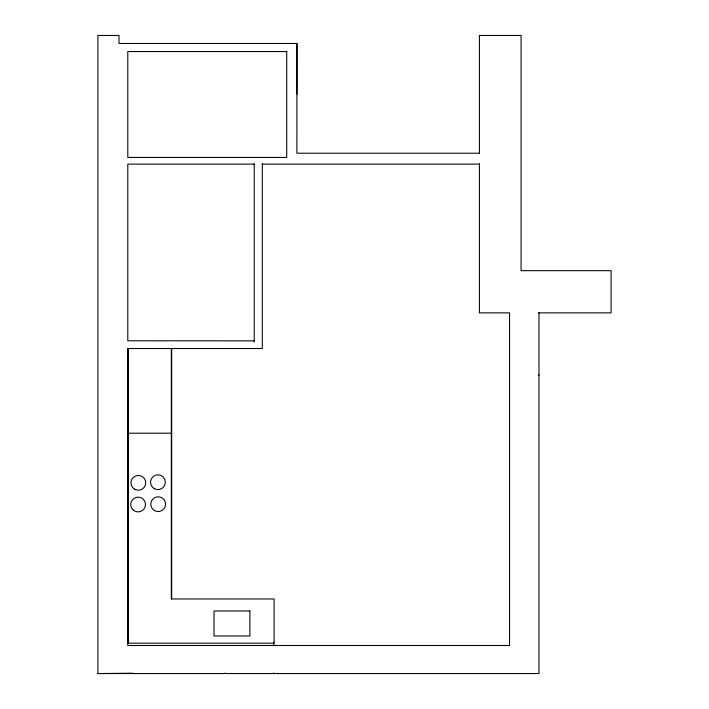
<?xml version="1.0" encoding="UTF-8"?>
<svg xmlns="http://www.w3.org/2000/svg" width="709" height="709" viewBox="0 0 709 709"><rect width="100%" height="100%" fill="white"/><g stroke="black" fill="none" stroke-linecap="round" stroke-linejoin="round"><path stroke-width="1.06" d="M538.991 312.873L538.991 673.55L97.913 673.55L97.913 35.45L119.006 35.45L119.006 43.471L296.92 43.471L296.903 153.224L479.408 153.224M97.913 673.55L132.929 673.204M254.212 164.125L127.797 164.125L127.797 340.79L254.212 340.861M262.303 164.125L479.408 164.125M538.379 312.873L611.087 312.873L611.087 270.678L521.08 270.678L521.08 35.45L479.408 35.45L479.408 153.711M538.379 375.105L538.991 375.105M128.143 433.199L171.684 433.199M479.408 163.664L479.408 312.873L509.549 312.873L509.549 645.5L127.797 645.5L127.797 348.527L262.303 348.527L262.303 163.708M296.92 43.471L296.92 94.102M273.745 642.186L273.745 645.5M273.745 672.93L273.745 673.55M254.212 163.708L254.212 341.906M225.223 672.93L225.223 673.55M171.684 348.411L171.684 598.972L274.099 598.972L274.099 643.178L128.143 643.178L128.143 348.411M171.33 348.527L171.33 599.087M286.72 51.553L127.797 51.553L127.797 157.442L286.72 157.442L286.72 51.553M249.887 610.99L214.021 610.99L214.021 635.955L249.887 635.955L249.887 610.99M134.657 489.219A7.382 7.382 0 0 0 145.735 482.829A7.382 7.382 0 0 0 134.657 476.43A7.382 7.382 0 0 0 134.657 489.219M132.902 509.744A7.382 7.382 0 0 0 145.256 506.43A7.382 7.382 0 0 0 136.217 497.39A7.382 7.382 0 0 0 132.902 509.744M154.234 488.616A7.382 7.382 0 0 0 165.312 482.226A7.382 7.382 0 0 0 154.234 475.828A7.382 7.382 0 0 0 154.234 488.616M154.482 510.577A7.382 7.382 0 0 0 165.56 504.188A7.382 7.382 0 0 0 154.482 497.789A7.382 7.382 0 0 0 154.482 510.577"/></g></svg>
